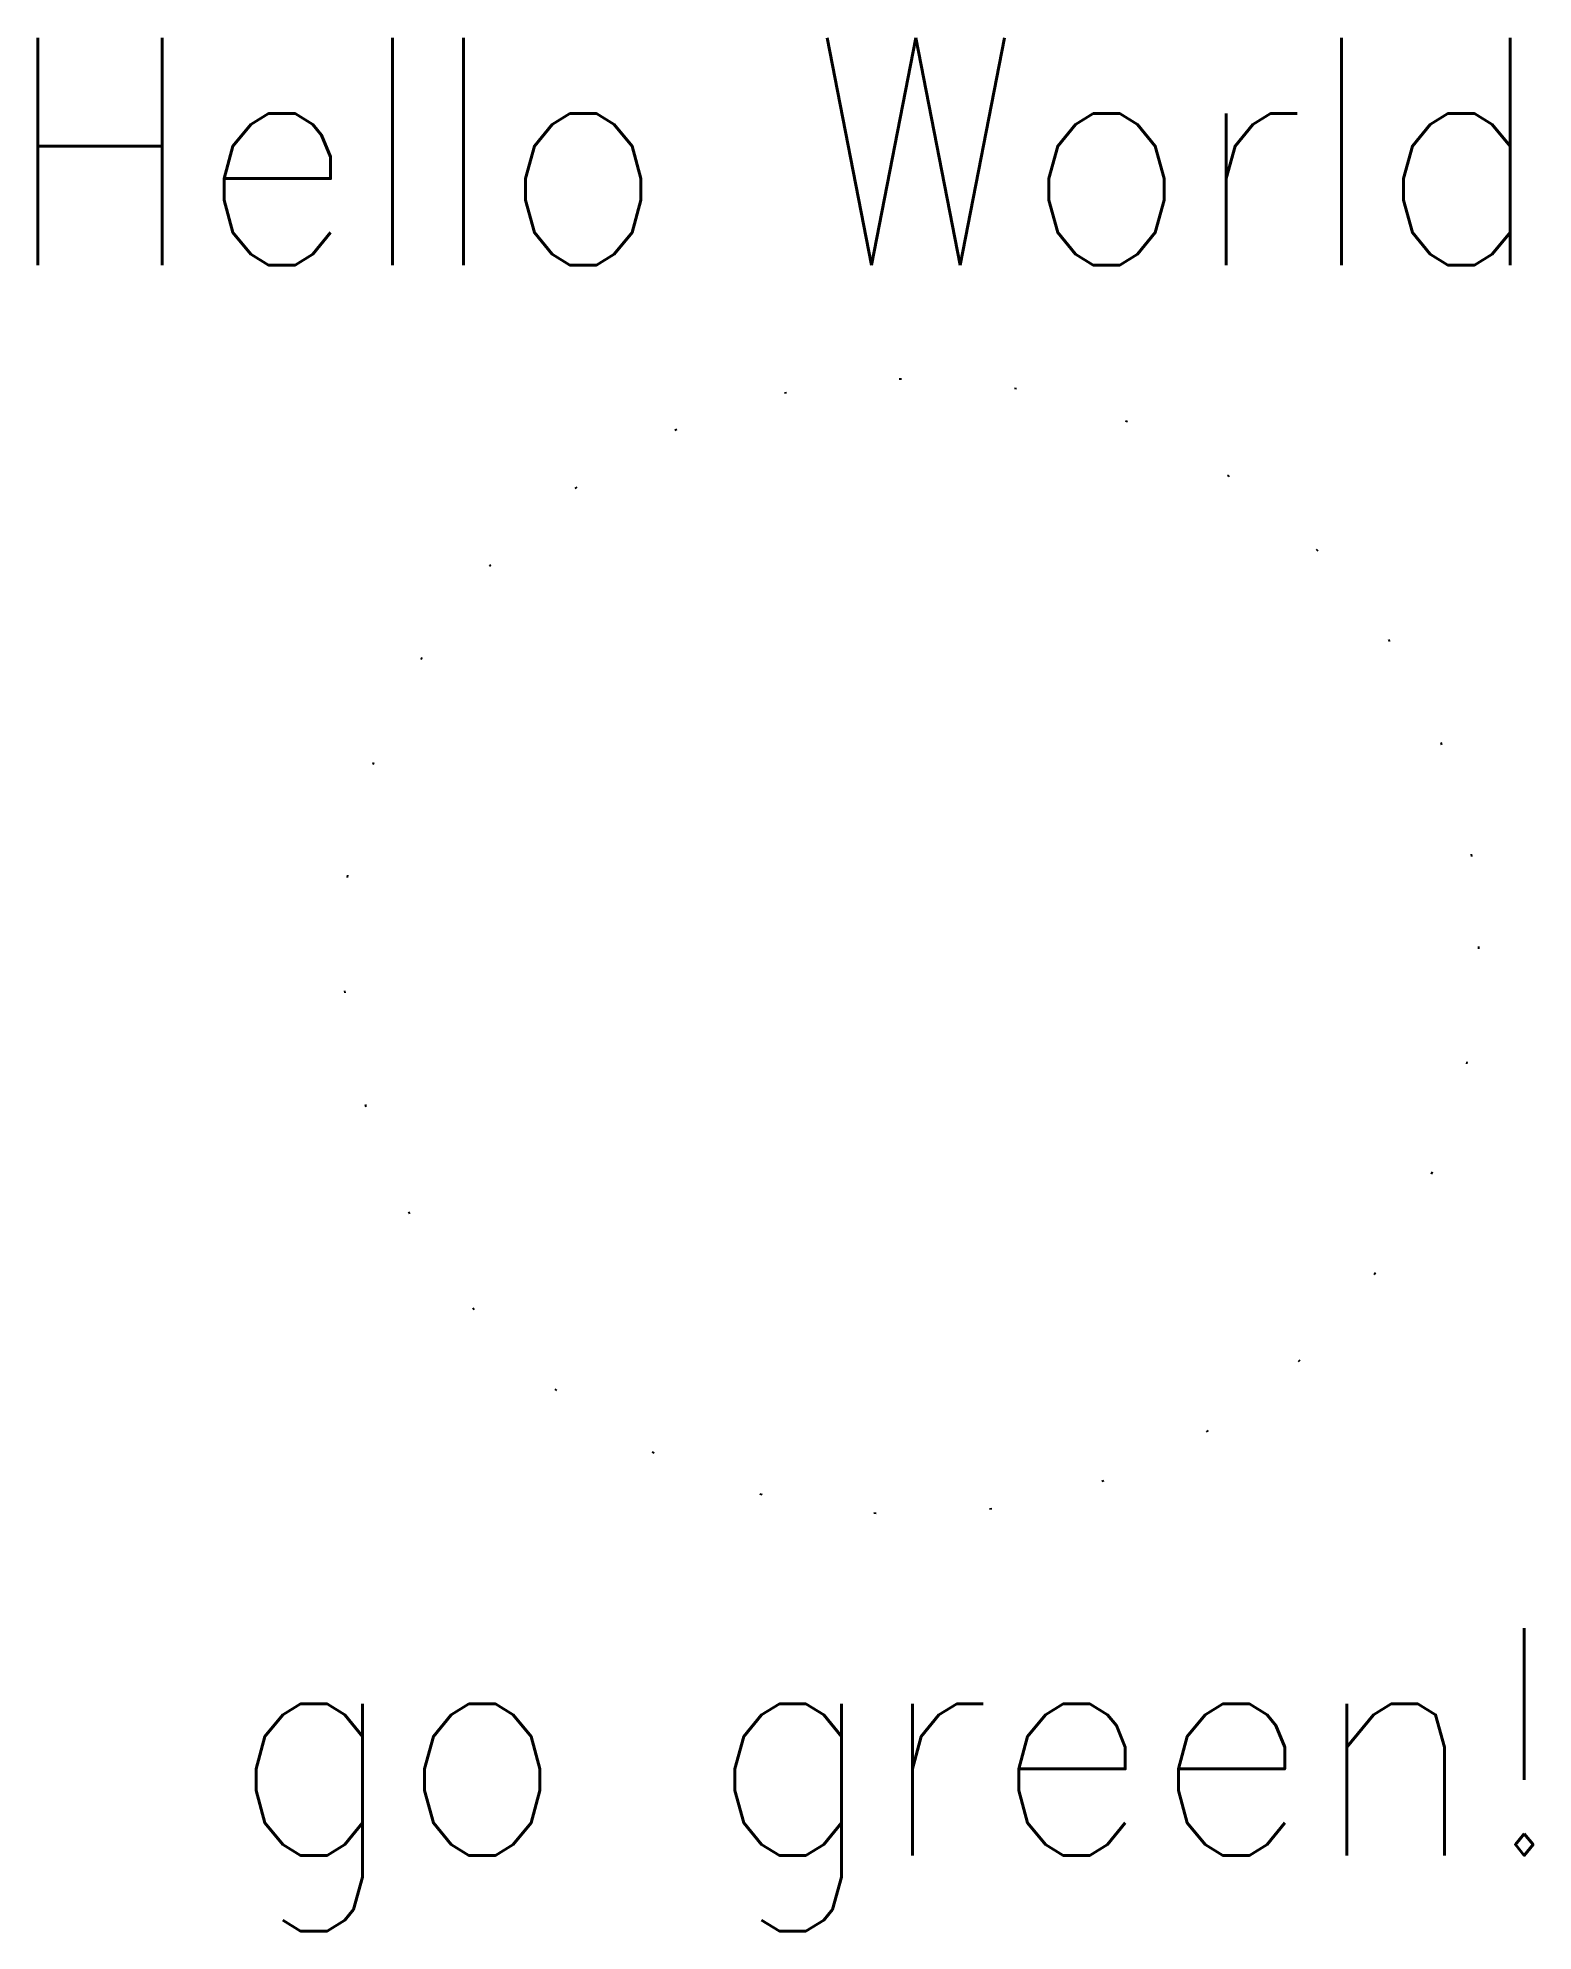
# Model space of a CAD drawing. Extents: x 11.6 to 77.4, y -73.3 to 10.
import ezdxf

# ---------------------------------------------------------------- set-up
doc = ezdxf.new("R2010")
doc.units = ezdxf.units.DM
doc.linetypes.add('DOTTED', pattern=[5, 0, -5])
doc.layers.get('0').update_dxf_attribs({"linetype": 'CONTINUOUS'})
doc.layers.add('l green', color=3, linetype='CONTINUOUS')
doc.layers.add('this is a yellow layer', color=2, linetype='DOTTED')
doc.styles.get("Standard").update_dxf_attribs({"font": 'standard'})

msp = doc.modelspace()

# ---------------------------------------------------------------- linework, layer by layer
at = {"layer": 'this is a yellow layer'}
msp.add_circle((50, -30), 25, dxfattribs=at)

# ---------------------------------------------------------------- texts
msp.add_text('Hello World', height=10).set_placement((10, 0))
at = {"layer": 'l green'}
msp.add_text('go green!', height=10, dxfattribs=at).set_placement((20, -70))

doc.saveas('drawing.dxf')
